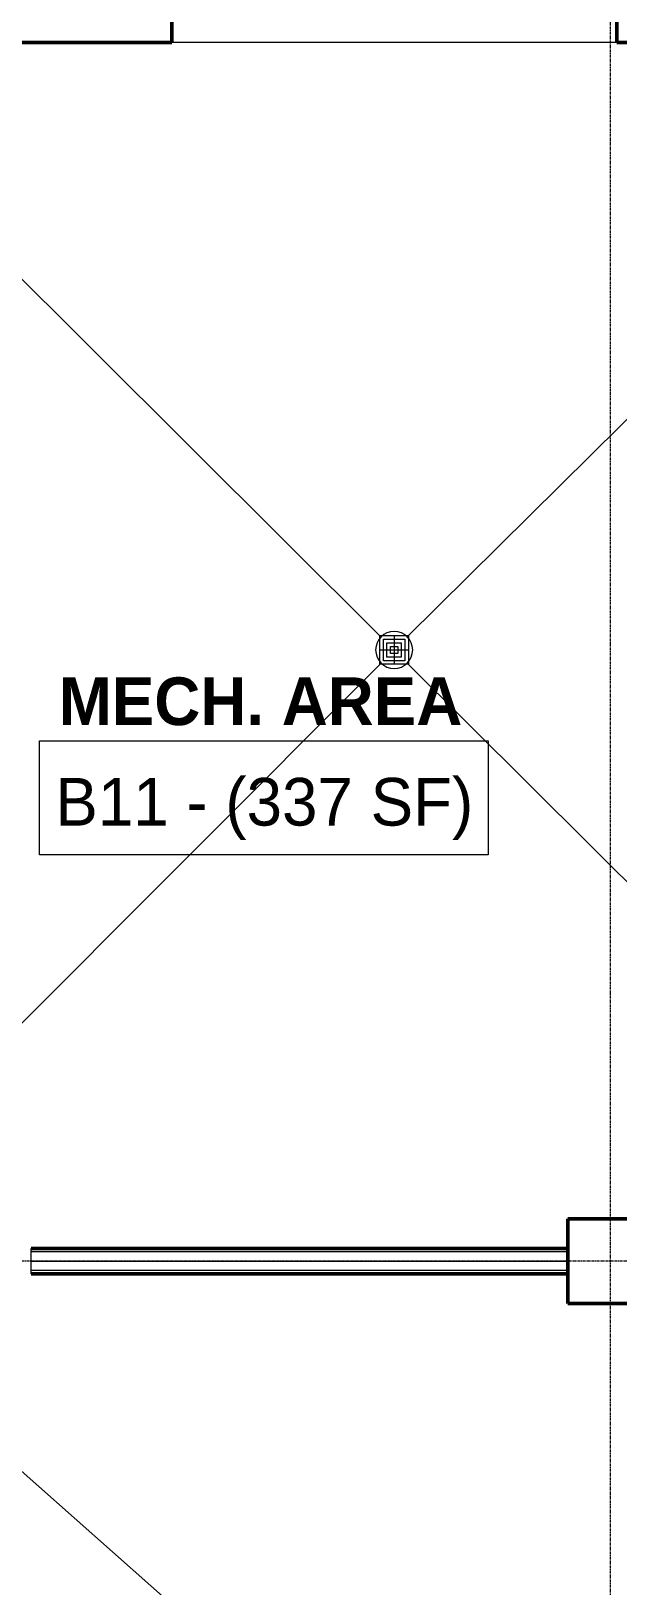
# Model space of a CAD drawing. Header units: inches. Extents: x -4218 to -1830, y 9767 to 12426.
# Drawn here: x -2936.7 to -2825.9, y 11785.9 to 12079.4 of the extents above; entities that cross this region are included whole.
import ezdxf

# ---------------------------------------------------------------- set-up
doc = ezdxf.new("R2010")
doc.units = ezdxf.units.IN
doc.header["$MEASUREMENT"] = 0
doc.linetypes.add('Grid Line 1_2_', pattern=[0.875, 0.5, -0.125, 0.125, -0.125])
for name, color, linetype, lineweight in [('0-1', 7, 'Continuous', 5), ('A-AREA-IDEN', 2, 'Continuous', 9), ('A-FLOR-5', 71, 'Continuous', 13), ('A-FLOR-6', 255, 'Continuous', 13), ('A-WALL-1', 50, 'Continuous', 13), ('I-WALL-1', 250, 'Continuous', 50), ('I-WALL-2', 253, 'Continuous', 9), ('I-WALL-3', 252, 'Continuous', 9), ('P-SANR-FIXT', 6, 'Continuous', 9), ('S-COLS', 52, 'Continuous', 9), ('S-COLS-1', 52, 'Continuous', 50), ('S-FNDN-6', 32, 'Continuous', 9), ('S-FNDN-7', 32, 'Continuous', 50), ('S-GRID-1', 1, 'Grid Line 1_2_', 9)]:
    doc.layers.add(name, color=color, linetype=linetype, lineweight=lineweight)
doc.styles.add('Century Gothic', font='ufonts.com_century-gothic.ttf', dxfattribs={"height": 9})
doc.styles.add('Century Gothic_B', font='GOTHICB.TTF', dxfattribs={"height": 9})

# ---------------------------------------------------------------- blocks, each defined once
blk = doc.blocks.new('CTR - 1st Phase - Common Walls_rvt-1-BACKGROUND - BASEMENT')
at = {"layer": 'A-WALL-1'}
for p, q in [((-2835.32, 11848.94), (-2936.72, 11848.94)), ((-2835.32, 11845.44), (-2936.72, 11845.44))]:
    blk.add_line(p, q, dxfattribs=at)
at = {"layer": 'I-WALL-1'}
for p, q in [((-2835.32, 11849.56), (-2936.72, 11849.56)), ((-2936.72, 11844.81), (-2835.32, 11844.81))]:
    blk.add_line(p, q, dxfattribs=at)
at = {"layer": 'I-WALL-2'}
blk.add_line((-2936.72, 11844.81), (-2936.72, 11849.56), dxfattribs=at)
at = {"layer": 'I-WALL-3'}
for p, q in [((-2835.32, 11849.56), (-2936.72, 11849.56)), ((-2936.72, 11844.81), (-2835.32, 11844.81))]:
    blk.add_line(p, q, dxfattribs=at)
blk = doc.blocks.new('Concrete-Rectangular-Column - ONE-1856735-BACKGROUND - BASEMENT')
at = {"layer": 'S-COLS-1'}
for p, q in [((8, 8), (-8, 8)), ((-8, 8), (-8, -8)), ((8, -8), (8, 8)), ((-8, -8), (8, -8))]:
    blk.add_line(p, q, dxfattribs=at)
blk = doc.blocks.new('Drain-Floor-WATTS-Square-Stainless_Steel_Strainer-Type_FD-1200-M - 2_ Outlet with 5_ Strainer-2528673-BACKGROUND - BASEMENT')
at = {"layer": 'P-SANR-FIXT'}
for p, q in [((-2.707, -2.707), (-2.707, 2.707)), ((-2.707, 2.707), (2.707, 2.707)), ((-2.03025, -2.03025), (-2.03025, 2.03025)), ((-2.03025, 2.03025), (2.03025, 2.03025)), ((-1.3535, -1.3535), (-1.3535, 1.3535)), ((-1.3535, 1.3535), (1.3535, 1.3535)), ((-0.67675, -0.67675), (-0.67675, 0.67675)), ((-0.67675, 0.67675), (0.67675, 0.67675)), ((0, 2.707), (0, -2.707)), ((0.67675, 0.67675), (0.67675, -0.67675)), ((1.3535, 1.3535), (1.3535, -1.3535)), ((2.03025, 2.03025), (2.03025, -2.03025)), ((2.707, 2.707), (2.707, -2.707)), ((-2.707, 0), (2.707, 0)), ((2.707, -2.707), (-2.707, -2.707)), ((2.03025, -2.03025), (-2.03025, -2.03025)), ((1.3535, -1.3535), (-1.3535, -1.3535)), ((0.67675, -0.67675), (-0.67675, -0.67675))]:
    blk.add_line(p, q, dxfattribs=at)
for start, end in [(360, 180), (180, 360)]:
    blk.add_arc((0, 0), 3.5, start, end, dxfattribs=at)

msp = doc.modelspace()

# ---------------------------------------------------------------- linework, layer by layer
at = {"layer": 'A-AREA-IDEN', "flags": 128}
msp.add_lwpolyline([(-2935.14, 11945.4), (-2850.37, 11945.4), (-2850.37, 11923.91), (-2935.14, 11923.91)], close=True, dxfattribs=at)
at = {"layer": 'A-FLOR-5'}
for p, q in [((-2983.39, 12077.19), (-2870.64, 11965.03)), ((-2865.67, 11965.02), (-2752.32, 12077.19)), ((-2972.97, 11857.61), (-2870.63, 11960.08)), ((-2865.68, 11960.09), (-2776.08, 11870.85)), ((-2829.93, 11711.49), (-2983.39, 11847.19))]:
    msp.add_line(p, q, dxfattribs=at)
at = {"layer": 'A-FLOR-6'}
msp.add_line((-2936.72, 11847.19), (-2835.32, 11847.19), dxfattribs=at)
at = {"layer": 'S-FNDN-6'}
msp.add_line((-2826.12, 12077.19), (-2910.12, 12077.19), dxfattribs=at)
at = {"layer": 'S-FNDN-7'}
for p, q in [((-2910.12, 12077.19), (-2910.12, 12089.19)), ((-2826.12, 12089.19), (-2826.12, 12077.19)), ((-3819.32, 12077.19), (-2910.12, 12077.19)), ((-2826.12, 12077.19), (-1953.32, 12077.19))]:
    msp.add_line(p, q, dxfattribs=at)
at = {"layer": 'S-GRID-1'}
for p, q in [((-2827.32, 9836.18), (-2827.32, 12376.81)), ((-1830.2, 11847.19), (-4168.71, 11847.19))]:
    msp.add_line(p, q, dxfattribs=at)

# ---------------------------------------------------------------- block references
at = {"layer": '0-1'}
msp.add_blockref('CTR - 1st Phase - Common Walls_rvt-1-BACKGROUND - BASEMENT', (0, 0), dxfattribs=at)
at = {"layer": 'P-SANR-FIXT'}
msp.add_blockref('Drain-Floor-WATTS-Square-Stainless_Steel_Strainer-Type_FD-1200-M - 2_ Outlet with 5_ Strainer-2528673-BACKGROUND - BASEMENT', (-2868.15, 11962.56), dxfattribs=at)
at = {"layer": 'S-COLS'}
msp.add_blockref('Concrete-Rectangular-Column - ONE-1856735-BACKGROUND - BASEMENT', (-2827.32, 11847.19), dxfattribs=at)

# ---------------------------------------------------------------- texts
at = {"layer": 'A-AREA-IDEN', "char_height": 9, "attachment_point": 1}
for s, insert, width, style in [('MECH. AREA', (-2931.51, 11957.37), 93.627, 'Century Gothic_B'), ('B11 - (337 SF)', (-2932.14, 11938.4), 95.142, 'Century Gothic')]:
    msp.add_mtext(s, dxfattribs=dict(at, insert=insert, width=width, style=style))

doc.saveas('drawing.dxf')
